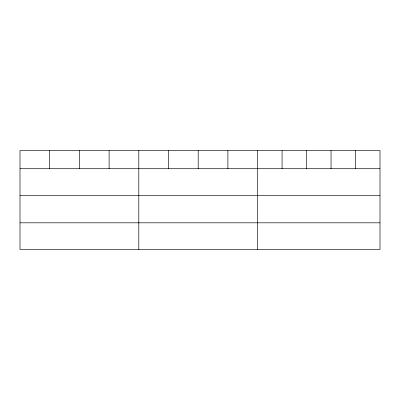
<?xml version="1.0" encoding="UTF-8"?>
<svg xmlns="http://www.w3.org/2000/svg" width="400" height="400" viewBox="0 0 400 400"><rect width="100%" height="100%" fill="white"/><g stroke="black" fill="none" stroke-linecap="round" stroke-linejoin="round"><path stroke-width="0.6" d="M380 195.36L380 150.535L20 150.535L20 249.465L380 249.465L380 195.36L20 195.36M20 168.71L380 168.71M20 222.815L380 222.815M355.52 150.535L355.52 168.71M331.04 150.535L331.04 168.71M306.56 150.535L306.56 168.71M282.08 150.535L282.08 168.71M257.6 150.535L257.6 249.465M227.9 150.535L227.9 168.71M198.2 150.535L198.2 168.71M168.5 150.535L168.5 168.71M138.8 150.535L138.8 249.465M109.1 150.535L109.1 168.71M79.4 150.535L79.4 168.71M49.7 150.535L49.7 168.71"/></g></svg>
